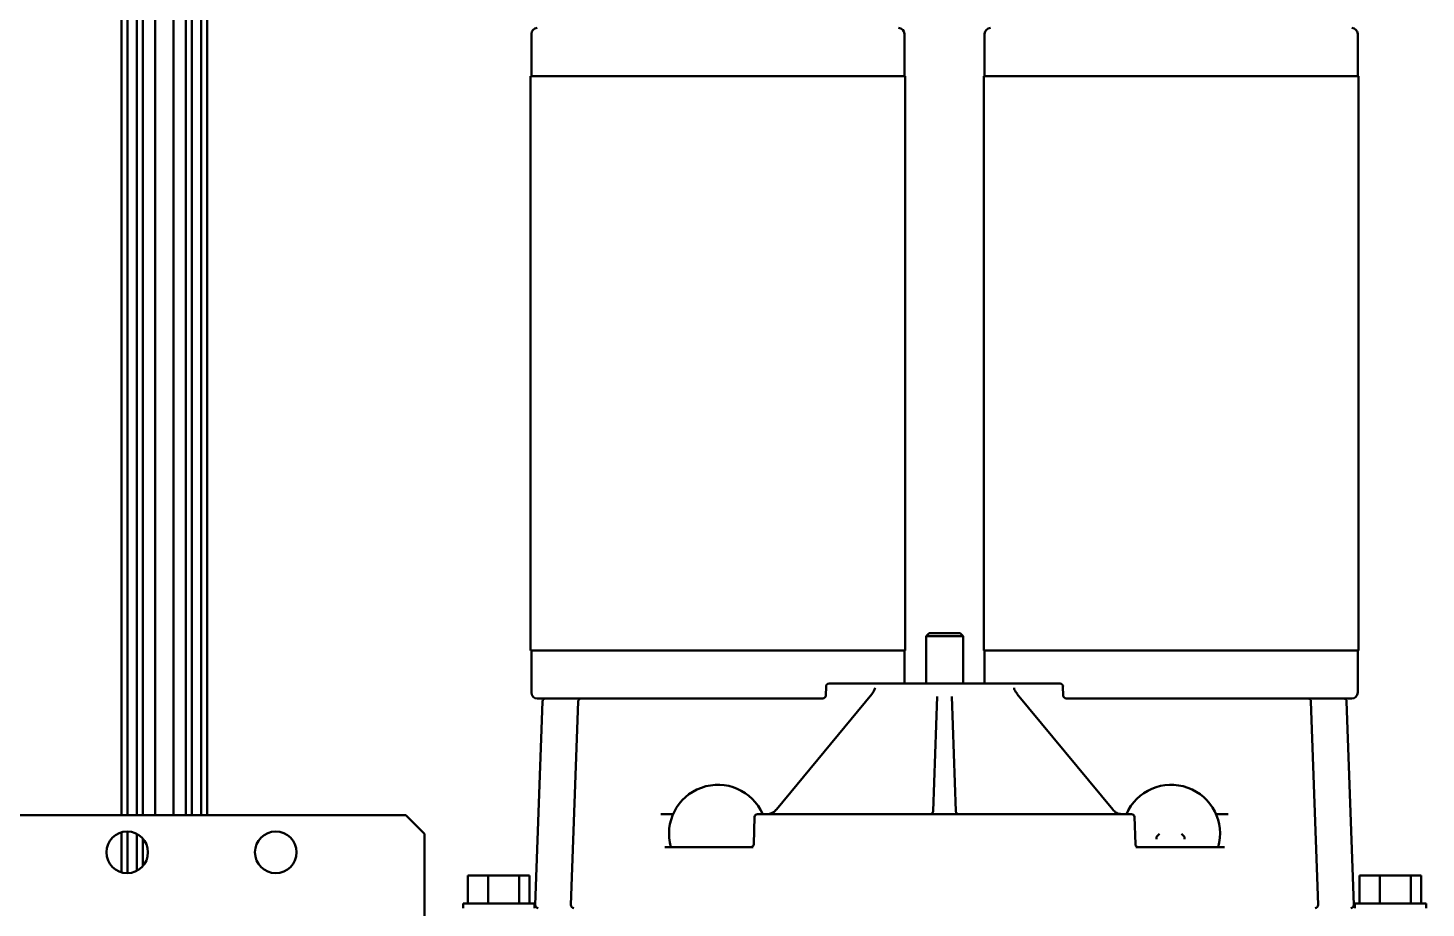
# Model space of a CAD drawing. Header units: inches. Extents: x 7.8 to 84, y 3.4 to 72.4.
# Drawn here: x 17.66 to 27.06, y 7.29 to 13.21 of the extents above; entities that cross this region are included whole.
import ezdxf

# ---------------------------------------------------------------- set-up
doc = ezdxf.new("R2010")
doc.units = ezdxf.units.IN
doc.header["$MEASUREMENT"] = 0
doc.layers.add('Visible (ANSI)', color=7, linetype='Continuous', lineweight=50)

msp = doc.modelspace()

# ---------------------------------------------------------------- linework, layer by layer
at = {"layer": 'Visible (ANSI)'}
for p, q in [((18.2859, 22.4115), (18.2859, 7.9115)), ((18.3268, 22.4115), (18.3268, 7.9115)), ((18.3893, 22.4115), (18.3893, 7.9115)), ((18.4302, 22.4115), (18.4302, 7.9115)), ((18.5121, 22.4115), (18.5121, 7.9115)), ((18.6371, 22.4115), (18.6371, 7.9115)), ((18.7189, 22.4115), (18.7189, 7.9115)), ((18.7598, 22.4115), (18.7598, 7.9115)), ((18.8223, 22.4115), (18.8223, 7.9115)), ((18.8632, 22.4115), (18.8632, 7.9115)), ((21.0446, 13.1691), (21.0446, 12.8845)), ((23.5546, 13.1691), (23.5546, 12.8845)), ((24.0946, 13.1691), (24.0946, 12.8845)), ((26.6046, 13.1691), (26.6046, 12.8845)), ((23.5596, 12.8845), (21.0396, 12.8845)), ((21.0396, 9.0205), (21.0396, 12.8845)), ((23.5596, 9.0205), (23.5596, 12.8845)), ((26.6096, 12.8845), (24.0896, 12.8845)), ((24.0896, 9.0205), (24.0896, 12.8845)), ((26.6096, 9.0205), (26.6096, 12.8845)), ((23.7201, 9.1365), (23.7001, 9.1165)), ((23.9291, 9.1365), (23.7201, 9.1365)), ((23.9291, 9.1365), (23.9491, 9.1165)), ((23.7001, 9.1165), (23.9491, 9.1165)), ((23.7001, 9.1165), (23.7001, 8.7965)), ((23.9491, 9.1165), (23.9491, 8.7965)), ((23.5596, 9.0205), (21.0396, 9.0205)), ((21.0446, 8.7359), (21.0446, 9.0205)), ((23.5546, 8.7965), (23.5546, 9.0205)), ((26.6096, 9.0205), (24.0896, 9.0205)), ((24.0946, 8.7965), (24.0946, 9.0205)), ((26.6046, 8.7359), (26.6046, 9.0205)), ((23.0274, 8.7772), (23.0252, 8.7158)), ((23.1078, 8.7965), (23.0705, 8.7965)), ((23.3534, 8.7965), (23.1078, 8.7965)), ((23.3756, 8.7965), (23.3534, 8.7965)), ((23.4586, 8.7965), (23.3756, 8.7965)), ((23.5036, 8.7965), (23.4586, 8.7965)), ((23.5036, 8.7965), (23.7294, 8.7965)), ((23.7706, 8.7965), (23.7294, 8.7965)), ((23.8785, 8.7965), (23.7706, 8.7965)), ((23.9197, 8.7965), (23.8785, 8.7965)), ((23.9197, 8.7965), (24.1455, 8.7965)), ((24.1905, 8.7965), (24.1455, 8.7965)), ((24.2736, 8.7965), (24.1905, 8.7965)), ((24.2957, 8.7965), (24.2736, 8.7965)), ((24.5413, 8.7965), (24.2957, 8.7965)), ((24.5787, 8.7965), (24.5413, 8.7965)), ((24.6239, 8.7158), (24.6217, 8.7772)), ((21.1189, 8.6772), (21.071, 7.3072)), ((21.0839, 8.6965), (21.9201, 8.6965)), ((21.3589, 8.6772), (21.311, 7.3072)), ((21.9201, 8.6965), (21.9264, 8.6965)), ((22.693, 7.9498), (23.3349, 8.7266)), ((23.7481, 7.9378), (23.775, 8.7103)), ((23.8741, 8.7103), (23.9011, 7.9378)), ((24.9561, 7.9498), (24.3142, 8.7266)), ((25.7227, 8.6965), (25.729, 8.6965)), ((25.729, 8.6965), (26.5652, 8.6965)), ((26.3381, 7.3072), (26.2902, 8.6772)), ((26.5781, 7.3072), (26.5302, 8.6772)), ((20.1996, 7.9115), (9.7196, 7.9115)), ((20.3246, 7.7865), (20.1996, 7.9115)), ((21.9355, 7.9185), (21.915, 7.9185)), ((22.6377, 7.9185), (23.3438, 7.9185)), ((23.7463, 7.9301), (23.7463, 7.9301)), ((24.3053, 7.9185), (25.0114, 7.9185)), ((25.7341, 7.9185), (25.7136, 7.9185)), ((22.5467, 7.8992), (22.5403, 7.7158)), ((25.1088, 7.7158), (25.1024, 7.8992)), ((18.2859, 7.796), (18.2859, 7.5269)), ((18.3268, 7.8015), (18.3268, 7.5215)), ((18.3893, 7.7856), (18.3893, 7.5374)), ((18.4302, 7.7533), (18.4302, 7.5696)), ((20.3246, 7.349), (20.3246, 7.7865)), ((25.271, 7.7865), (25.251, 7.7665)), ((25.251, 7.7665), (25.251, 7.7509)), ((25.419, 7.7865), (25.439, 7.7665)), ((25.439, 7.7665), (25.439, 7.7509)), ((21.9818, 7.6965), (21.9418, 7.6965)), ((22.196, 7.6965), (22.5377, 7.6965)), ((25.4531, 7.6965), (25.1115, 7.6965)), ((25.4531, 7.6965), (25.6673, 7.6965)), ((25.7074, 7.6965), (25.6673, 7.6965)), ((20.6164, 7.5065), (20.7545, 7.5065)), ((20.6164, 7.3165), (20.6164, 7.5065)), ((20.7545, 7.5065), (20.9627, 7.5065)), ((20.7545, 7.3165), (20.7545, 7.5065)), ((20.9627, 7.5065), (21.0328, 7.5065)), ((20.9627, 7.3165), (20.9627, 7.5065)), ((21.0328, 7.3165), (21.0328, 7.5065)), ((26.6164, 7.5065), (26.7545, 7.5065)), ((26.6164, 7.3165), (26.6164, 7.5065)), ((26.7545, 7.5065), (26.9627, 7.5065)), ((26.7545, 7.3165), (26.7545, 7.5065)), ((26.9627, 7.5065), (27.0328, 7.5065)), ((26.9627, 7.3165), (26.9627, 7.5065)), ((27.0328, 7.3165), (27.0328, 7.5065)), ((20.3246, 7.1615), (20.3246, 7.349)), ((21.0646, 7.3165), (20.5846, 7.3165)), ((20.5846, 7.2865), (20.5846, 7.3165)), ((21.0646, 7.2865), (21.0646, 7.3165)), ((27.0646, 7.3165), (26.5846, 7.3165)), ((26.5846, 7.2865), (26.5846, 7.3165)), ((27.0646, 7.2865), (27.0646, 7.3165))]:
    msp.add_line(p, q, dxfattribs=at)
for centre in [(18.3246, 7.6615), (19.3246, 7.6615)]:
    msp.add_circle(centre, 0.14, dxfattribs=at)
for centre, radius, start, end in [((21.0839, 13.1691), 0.0394, 90, 180), ((23.5152, 13.1691), 0.0394, 0, 90), ((24.1339, 13.1691), 0.0394, 90, 180), ((26.5652, 13.1691), 0.0394, 0, 90), ((23.0474, 8.7765), 0.02, 90, 178.00002), ((24.6018, 8.7765), 0.02, 2, 90), ((21.0839, 8.7359), 0.0394, 180, 270), ((21.1389, 8.6765), 0.02, 90, 178), ((21.3789, 8.6765), 0.02, 90, 178), ((23.0052, 8.7165), 0.02, 270, 358), ((24.6439, 8.7165), 0.02, 182, 270), ((26.2702, 8.6765), 0.02, 2, 90), ((26.5102, 8.6765), 0.02, 2, 90), ((26.5652, 8.7359), 0.0394, 270, 0), ((22.2996, 7.7868), 0.329, 23.60223, 195.93068), ((25.3496, 7.7868), 0.329, 344.06932, 156.39777), ((22.5667, 7.8985), 0.02, 90, 178), ((25.0824, 7.8985), 0.02, 2, 90), ((22.5203, 7.7165), 0.02, 270, 358), ((25.1288, 7.7165), 0.02, 182, 270), ((21.091, 7.3065), 0.02, 178, 270), ((21.331, 7.3065), 0.02, 178, 270), ((26.3181, 7.3065), 0.02, 270, 2), ((26.5581, 7.3065), 0.02, 270, 2)]:
    msp.add_arc(centre, radius, start, end, dxfattribs=at)
for centre, major_axis, ratio, start_param, end_param in [((23.3503, 8.7138), (-0.0154, 0.0127), 0.513838, 6.282291, 6.283185), ((24.2988, 8.7138), (0.0154, 0.0127), 0.513838, 0, 0.000895), ((22.6903, 7.919), (-0.0128, 0.0153), 0.252532, 6.282737, 6.289383), ((22.7084, 7.9371), (-0.0154, 0.0127), 0.513838, 0, 0.00205), ((23.7328, 7.9375), (-0.0034, -0.0171), 0.868123, 1.385219, 1.756392), ((23.9163, 7.9375), (0.0034, -0.0171), 0.868123, 4.526793, 4.897966), ((24.9407, 7.9371), (0.0154, 0.0127), 0.513838, 6.281135, 6.283185), ((24.9588, 7.919), (0.0128, 0.0153), 0.252532, 6.281797, 6.283634)]:
    msp.add_ellipse(centre, major_axis=major_axis, ratio=ratio, start_param=start_param, end_param=end_param, dxfattribs=at)
for points, knots in [([(23.0705, 8.7965), (23.0636, 8.7965), (23.0577, 8.7965), (23.0516, 8.7965), (23.05, 8.7965), (23.0479, 8.7965), (23.0474, 8.7965), (23.0474, 8.7965)], [0, 0, 0, 0, 0.5, 0.5, 0.75, 0.75, 1, 1, 1, 1]), ([(23.3349, 8.7266), (23.3422, 8.7354), (23.3482, 8.7443), (23.3536, 8.7553), (23.3548, 8.7583), (23.3564, 8.7636), (23.3568, 8.7659), (23.3569, 8.7674)], [0, 0, 0, 0, 0.1050429, 0.1050429, 0.1477813, 0.1477813, 0.1925756, 0.1925756, 0.1925756, 0.1925756]), ([(24.2922, 8.7674), (24.2923, 8.7657), (24.2928, 8.763), (24.2951, 8.7563), (24.297, 8.752), (24.3029, 8.7416), (24.3072, 8.7353), (24.3129, 8.7282), (24.3136, 8.7274), (24.3142, 8.7266)], [0, 0, 0, 0, 0.0498238, 0.0498238, 0.1079141, 0.1079141, 0.1831642, 0.1831642, 0.1927813, 0.1927813, 0.1927813, 0.1927813]), ([(24.6018, 8.7965), (24.6018, 8.7965), (24.5996, 8.7965), (24.5935, 8.7965), (24.591, 8.7965), (24.5853, 8.7965), (24.5822, 8.7965), (24.5787, 8.7965)], [0, 0, 0, 0, 0.5, 0.5, 0.75, 0.75, 1, 1, 1, 1]), ([(21.9264, 8.6965), (21.9278, 8.6965), (21.9308, 8.6965), (21.9353, 8.6965), (21.9376, 8.6965), (21.9402, 8.6965), (21.9431, 8.6965), (21.9461, 8.6965), (21.9493, 8.6965), (21.9529, 8.6965), (21.9565, 8.6965), (21.9604, 8.6965), (21.9645, 8.6965), (21.9686, 8.6965), (21.9729, 8.6965), (21.9776, 8.6965), (21.9868, 8.6965), (21.9967, 8.6965), (22.0072, 8.6965)], [0, 0, 0, 0, 0.25, 0.25, 0.25, 0.375137, 0.375137, 0.375137, 0.5, 0.5, 0.5, 0.62522, 0.62522, 0.62522, 0.75, 0.75, 0.75, 1, 1, 1, 1]), ([(22.0072, 8.6965), (22.0798, 8.6965), (22.1532, 8.6965), (22.2274, 8.6965), (22.2323, 8.6965), (22.2372, 8.6965), (22.2422, 8.6965), (22.3228, 8.6965), (22.4031, 8.6965), (22.483, 8.6965), (22.5579, 8.6965), (22.6314, 8.6965), (22.7034, 8.6965), (22.7082, 8.6965), (22.713, 8.6965), (22.7177, 8.6965), (22.793, 8.6965), (22.8655, 8.6965), (22.9351, 8.6965)], [0, 0, 0, 0, 0.234375, 0.234375, 0.234375, 0.25, 0.25, 0.25, 0.5, 0.5, 0.5, 0.734375, 0.734375, 0.734375, 0.75, 0.75, 0.75, 1, 1, 1, 1]), ([(22.9351, 8.6965), (22.9464, 8.6965), (22.9582, 8.6965), (22.9707, 8.6965), (22.9833, 8.6965), (22.9961, 8.6965), (23.009, 8.6965)], [0, 0, 0, 0, 0.5, 0.5, 0.5, 1, 1, 1, 1]), ([(24.6401, 8.6965), (24.6529, 8.6965), (24.6655, 8.6965), (24.6781, 8.6965), (24.6907, 8.6965), (24.7027, 8.6965), (24.714, 8.6965)], [0, 0, 0, 0, 0.5, 0.5, 0.5, 1, 1, 1, 1]), ([(24.714, 8.6965), (24.7793, 8.6965), (24.847, 8.6965), (24.9173, 8.6965), (24.922, 8.6965), (24.9266, 8.6965), (24.9314, 8.6965), (25.0079, 8.6965), (25.0862, 8.6965), (25.1661, 8.6965), (25.241, 8.6965), (25.3162, 8.6965), (25.3918, 8.6965), (25.3968, 8.6965), (25.4019, 8.6965), (25.4069, 8.6965), (25.4862, 8.6965), (25.5645, 8.6965), (25.6419, 8.6965)], [0, 0, 0, 0, 0.234375, 0.234375, 0.234375, 0.25, 0.25, 0.25, 0.5, 0.5, 0.5, 0.734375, 0.734375, 0.734375, 0.75, 0.75, 0.75, 1, 1, 1, 1]), ([(25.6419, 8.6965), (25.6524, 8.6965), (25.6622, 8.6965), (25.6714, 8.6965), (25.676, 8.6965), (25.6804, 8.6965), (25.6845, 8.6965), (25.6886, 8.6965), (25.6925, 8.6965), (25.6961, 8.6965), (25.6997, 8.6965), (25.703, 8.6965), (25.7059, 8.6965), (25.7089, 8.6965), (25.7115, 8.6965), (25.7137, 8.6965), (25.7183, 8.6965), (25.7213, 8.6965), (25.7227, 8.6965)], [0, 0, 0, 0, 0.25, 0.25, 0.25, 0.375137, 0.375137, 0.375137, 0.5, 0.5, 0.5, 0.62522, 0.62522, 0.62522, 0.75, 0.75, 0.75, 1, 1, 1, 1]), ([(21.9355, 7.9185), (21.937, 7.9185), (21.9404, 7.9185), (21.9454, 7.9185), (21.9458, 7.9185), (21.9461, 7.9185), (21.9465, 7.9185), (21.9467, 7.9185), (21.9469, 7.9185), (21.9471, 7.9185), (21.9531, 7.9185), (21.9609, 7.9185), (21.9704, 7.9185), (21.9788, 7.9185), (21.988, 7.9185), (21.9981, 7.9185)], [0, 0, 0, 0, 0.234375, 0.234375, 0.234375, 0.25, 0.25, 0.25, 0.2579703, 0.2579703, 0.2579703, 0.5, 0.5, 0.5, 0.7112659, 0.7112659, 0.7112659, 0.7112659]), ([(22.5667, 7.9185), (22.5667, 7.9185), (22.5679, 7.9185), (22.5704, 7.9185), (22.5707, 7.9185), (22.5711, 7.9185), (22.5715, 7.9185), (22.5716, 7.9185), (22.5716, 7.9185), (22.5717, 7.9185), (22.5751, 7.9185), (22.5799, 7.9185), (22.5863, 7.9185), (22.592, 7.9185), (22.5987, 7.9185), (22.6063, 7.9185), (22.6072, 7.9185), (22.6081, 7.9185), (22.609, 7.9185), (22.6092, 7.9185), (22.6095, 7.9185), (22.6097, 7.9185), (22.6183, 7.9185), (22.6276, 7.9185), (22.6377, 7.9185)], [0, 0, 0, 0, 0.21875, 0.21875, 0.21875, 0.25, 0.25, 0.25, 0.255974, 0.255974, 0.255974, 0.5, 0.5, 0.5, 0.71875, 0.71875, 0.71875, 0.743834, 0.743834, 0.743834, 0.75, 0.75, 0.75, 1, 1, 1, 1]), ([(22.6273, 7.9185), (22.6282, 7.9185), (22.6291, 7.9185), (22.6405, 7.9188), (22.6512, 7.9208), (22.6669, 7.9271), (22.6727, 7.9303), (22.6775, 7.9343)], [0, 0, 0, 0, 0.0071488, 0.0071488, 0.0890208, 0.0890208, 0.1401879, 0.1401879, 0.1401879, 0.1401879]), ([(22.6775, 7.9343), (22.6821, 7.9382), (22.6863, 7.9422), (22.691, 7.9474), (22.692, 7.9486), (22.693, 7.9498)], [0, 0, 0, 0, 0.047787, 0.047787, 0.06240523, 0.06240523, 0.06240523, 0.06240523]), ([(23.3438, 7.9185), (23.4159, 7.9185), (23.4894, 7.9185), (23.5643, 7.9185), (23.5693, 7.9185), (23.5742, 7.9185), (23.5793, 7.9185), (23.6605, 7.9185), (23.7422, 7.9185), (23.8246, 7.9185), (23.9017, 7.9185), (23.9784, 7.9185), (24.0546, 7.9185), (24.0597, 7.9185), (24.0648, 7.9185), (24.0699, 7.9185), (24.1499, 7.9185), (24.2284, 7.9185), (24.3053, 7.9185)], [0, 0, 0, 0, 0.234375, 0.234375, 0.234375, 0.25, 0.25, 0.25, 0.5, 0.5, 0.5, 0.734375, 0.734375, 0.734375, 0.75, 0.75, 0.75, 1, 1, 1, 1]), ([(23.7468, 7.9315), (23.7451, 7.9269), (23.7421, 7.9237), (23.7388, 7.9216), (23.7355, 7.9195), (23.7318, 7.9185), (23.7281, 7.9185)], [0, 0, 0, 0, 0.5, 0.5, 0.5, 1, 1, 1, 1]), ([(23.921, 7.9185), (23.9173, 7.9185), (23.9137, 7.9195), (23.9087, 7.9226), (23.9071, 7.924), (23.9044, 7.9272), (23.9032, 7.9292), (23.9023, 7.9315)], [0, 0, 0, 0, 0.5, 0.5, 0.75, 0.75, 1, 1, 1, 1]), ([(24.9561, 7.9498), (24.9595, 7.9457), (24.9637, 7.9414), (24.9694, 7.9363), (24.9705, 7.9353), (24.9716, 7.9343)], [0, 0, 0, 0, 0.05049809, 0.05049809, 0.06238127, 0.06238127, 0.06238127, 0.06238127]), ([(24.9716, 7.9343), (24.9751, 7.9314), (24.9791, 7.9289), (24.9886, 7.9243), (24.9943, 7.9223), (25.0018, 7.9205), (25.0036, 7.9202), (25.0098, 7.9191), (25.0142, 7.9187), (25.0186, 7.9185)], [0, 0, 0, 0, 0.036903, 0.036903, 0.0835548, 0.0835548, 0.0977007, 0.0977007, 0.1322022, 0.1322022, 0.1322022, 0.1322022]), ([(25.0114, 7.9185), (25.0202, 7.9185), (25.0285, 7.9185), (25.0362, 7.9185), (25.0373, 7.9185), (25.0383, 7.9185), (25.0395, 7.9185), (25.0397, 7.9185), (25.0399, 7.9185), (25.0401, 7.9185), (25.0489, 7.9185), (25.0565, 7.9185), (25.0628, 7.9185), (25.0685, 7.9185), (25.073, 7.9185), (25.0763, 7.9185), (25.0767, 7.9185), (25.0771, 7.9185), (25.0774, 7.9185), (25.0775, 7.9185), (25.0776, 7.9185), (25.0776, 7.9185), (25.0808, 7.9185), (25.0824, 7.9185), (25.0824, 7.9185)], [0, 0, 0, 0, 0.21875, 0.21875, 0.21875, 0.25, 0.25, 0.25, 0.255974, 0.255974, 0.255974, 0.5, 0.5, 0.5, 0.71875, 0.71875, 0.71875, 0.743834, 0.743834, 0.743834, 0.75, 0.75, 0.75, 1, 1, 1, 1]), ([(25.651, 7.9185), (25.6611, 7.9185), (25.6704, 7.9185), (25.6787, 7.9185), (25.688, 7.9185), (25.6955, 7.9185), (25.7015, 7.9185), (25.7017, 7.9185), (25.7019, 7.9185), (25.7021, 7.9185), (25.7023, 7.9185), (25.7025, 7.9185), (25.7026, 7.9185), (25.7083, 7.9185), (25.712, 7.9185), (25.7136, 7.9185)], [0.2887995, 0.2887995, 0.2887995, 0.2887995, 0.5, 0.5, 0.5, 0.734375, 0.734375, 0.734375, 0.7419166, 0.7419166, 0.7419166, 0.75, 0.75, 0.75, 1, 1, 1, 1]), ([(21.9818, 7.6965), (21.9855, 7.6965), (21.9925, 7.6965), (22.0029, 7.6965), (22.0036, 7.6965), (22.0042, 7.6965), (22.005, 7.6965), (22.017, 7.6965), (22.0326, 7.6965), (22.0519, 7.6965), (22.07, 7.6965), (22.0906, 7.6965), (22.1137, 7.6965), (22.1153, 7.6965), (22.1169, 7.6965), (22.1184, 7.6965), (22.1425, 7.6965), (22.1683, 7.6965), (22.196, 7.6965)], [0, 0, 0, 0, 0.234375, 0.234375, 0.234375, 0.25, 0.25, 0.25, 0.5, 0.5, 0.5, 0.734375, 0.734375, 0.734375, 0.75, 0.75, 0.75, 1, 1, 1, 1])]:
    msp.add_open_spline(points, degree=3, knots=knots, dxfattribs=at)
for points in [[(23.3569, 8.7675), (23.3569, 8.7675), (23.3569, 8.7675), (23.3569, 8.7674)], [(24.2922, 8.7674), (24.2922, 8.7675), (24.2922, 8.7675), (24.2922, 8.7675)]]:
    msp.add_open_spline(points, degree=3, dxfattribs=at)

doc.saveas('drawing.dxf')
